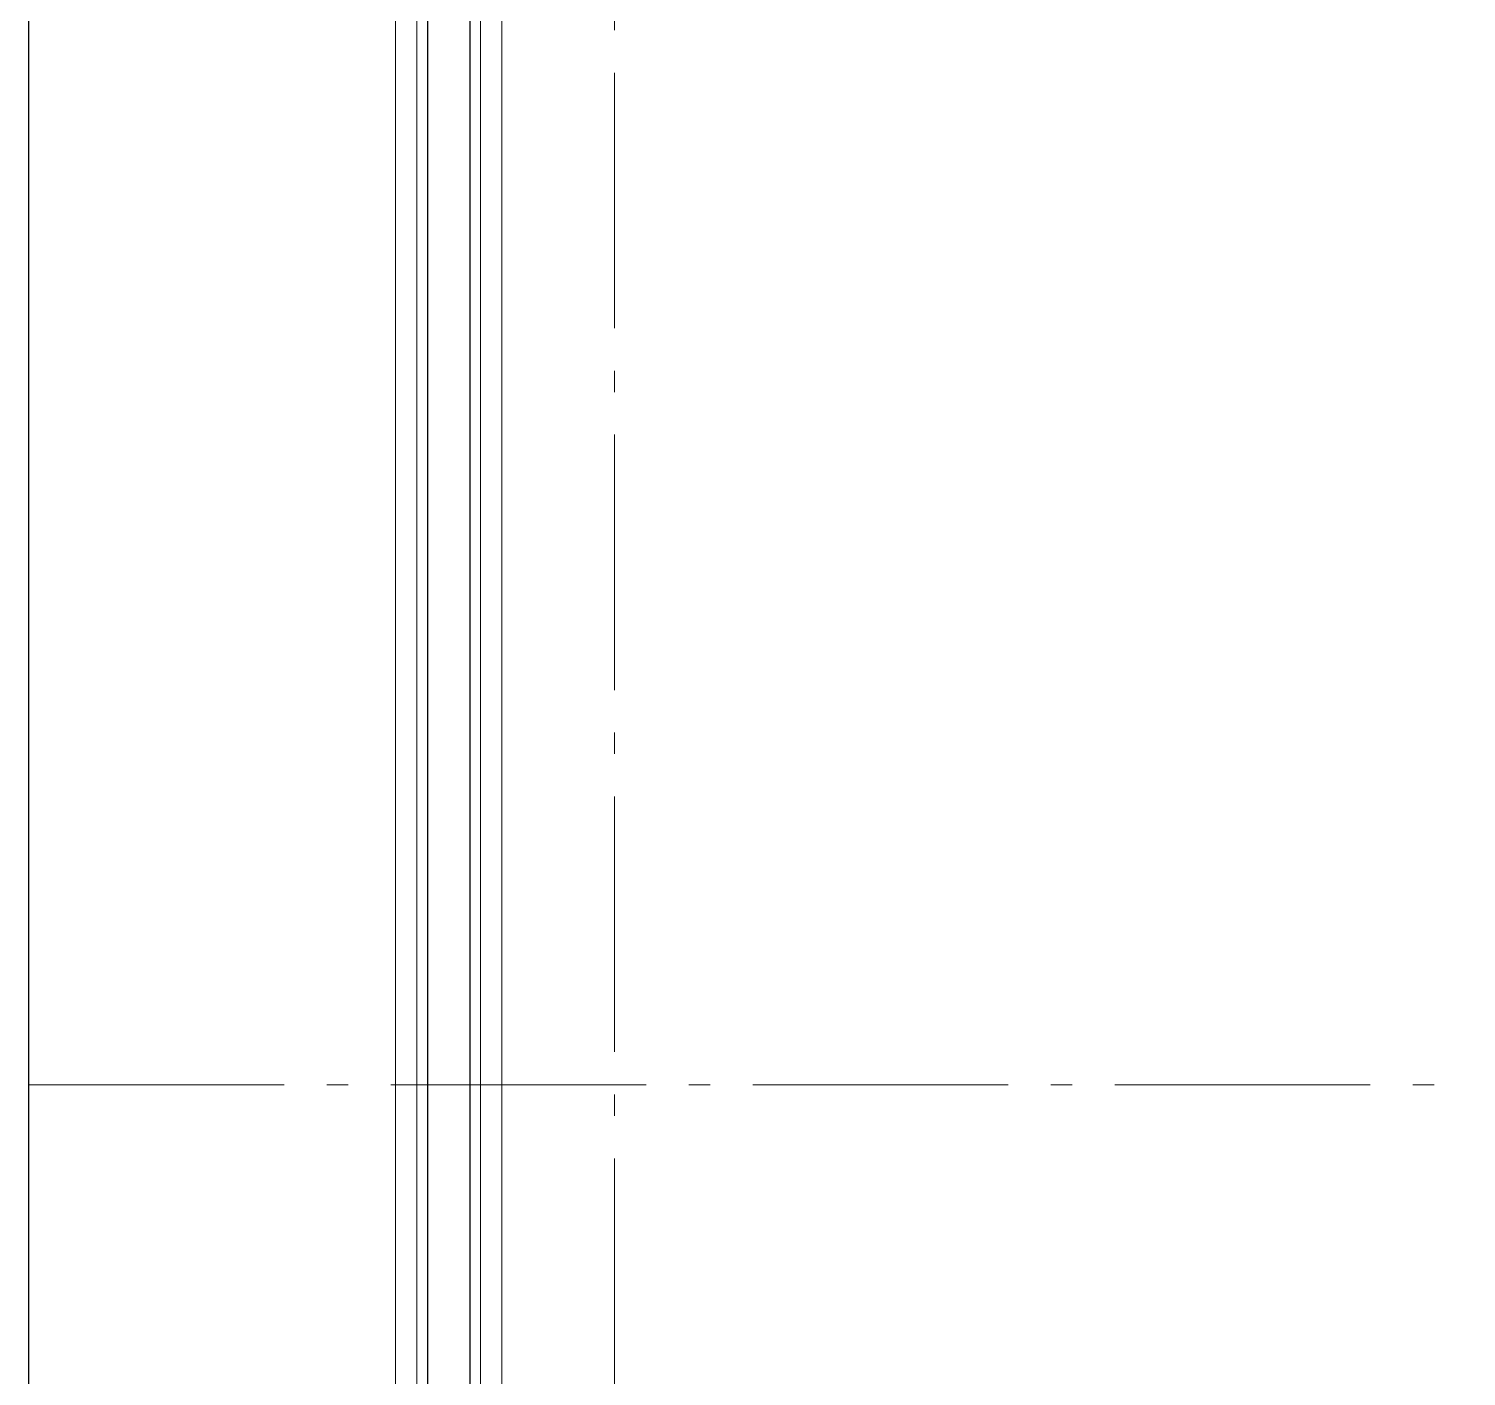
# Model space of a CAD drawing. Header units: millimetres. Extents: x -187347 to 135007, y -6415 to 292048.
# Drawn here: x -89691 to -82941, y 6685 to 13016 of the extents above; entities that cross this region are included whole.
import ezdxf

# ---------------------------------------------------------------- set-up
doc = ezdxf.new("R2010")
doc.units = ezdxf.units.MM
doc.header["$LTSCALE"] = 100
doc.linetypes.add('Z_LINE-CNTR', pattern=[17, 12, -2, 1, -2])
for name, color, linetype, lineweight in [('A-WALL', 7, 'Continuous', 5), ('A-WALL-FNSH', 7, 'Continuous', 5), ('A-WALL-PATT', 7, 'Continuous', 5), ('S-GRID', 7, 'Continuous', 5)]:
    doc.layers.add(name, color=color, linetype=linetype, lineweight=lineweight)
doc.layers.add('Tracklength', color=4, linetype='Continuous')

msp = doc.modelspace()

# ---------------------------------------------------------------- hatches: boundary and pattern name
at = {"layer": 'A-WALL-PATT', "true_color": 0x125900}
for points in [[(-87818.7, 2280), (-87818.7, 6220.6), (-87818.7, 13770), (-87819.5, 13770), (-87819.5, 2280)], [(-87619.5, 2280), (-87619.5, 13770), (-87620.3, 13770), (-87620.3, 2280)]]:
    msp.add_hatch(color=88, dxfattribs=at).paths.add_polyline_path(points)

# ---------------------------------------------------------------- linework, layer by layer
at = {"layer": 'A-WALL'}
for p, q in [((-87869.5, 13720), (-87869.5, 2280)), ((-87569.5, 13720), (-87569.5, 2330)), ((-87969.5, 13620), (-87969.5, 2430)), ((-87469.5, 13620), (-87469.5, 2430))]:
    msp.add_line(p, q, dxfattribs=at)
at = {"layer": 'A-WALL', "lineweight": 25}
for p, q in [((-87818.7, 13770), (-87818.7, 2280)), ((-87620.3, 13770), (-87620.3, 2280))]:
    msp.add_line(p, q, dxfattribs=at)
at = {"layer": 'A-WALL-FNSH'}
for p, q in [((-87819.5, 13770), (-87819.5, 2280)), ((-87619.5, 2280), (-87619.5, 13770))]:
    msp.add_line(p, q, dxfattribs=at)
at = {"layer": 'S-GRID', "color": 152, "linetype": 'Z_LINE-CNTR'}
for p, q in [((-86939.9, 111408.8), (-86939.9, -6038.2)), ((-89691.4, 8055), (-18064, 8055))]:
    msp.add_line(p, q, dxfattribs=at)
at = {"layer": 'Tracklength'}
msp.add_lwpolyline([(-89691.4, 120387.9), (-18064, 120387.9), (-18064, -6038.2), (-89691.4, -6038.2)], close=True, dxfattribs=at)

doc.saveas('drawing.dxf')
